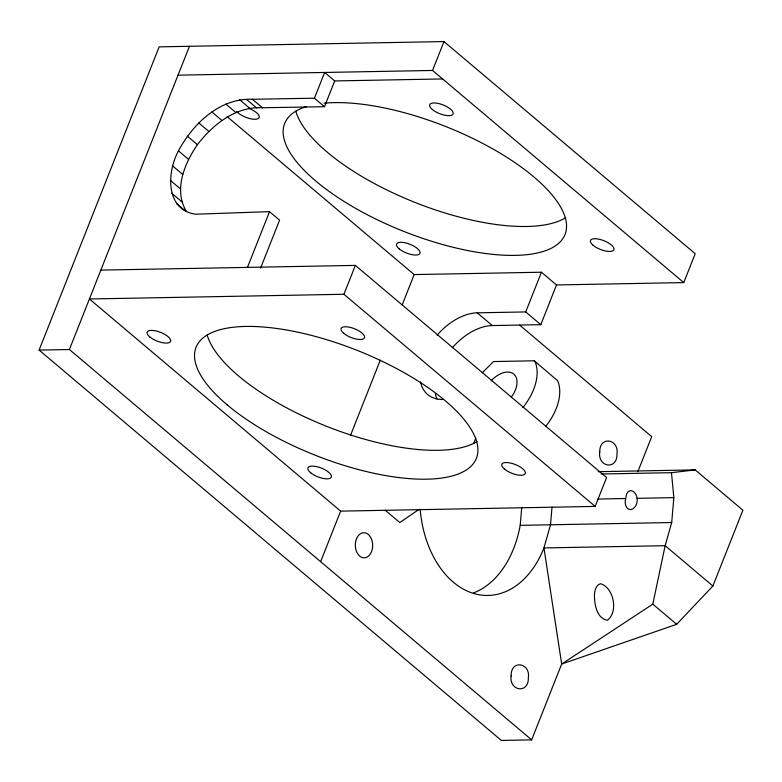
<?xml version="1.0" encoding="UTF-8"?>
<svg xmlns="http://www.w3.org/2000/svg" width="782" height="782" viewBox="0 0 782 782"><rect width="100%" height="100%" fill="white"/><g stroke="black" fill="none" stroke-linecap="round" stroke-linejoin="round"><path stroke-width="1.17" d="M625.668 498.535L626.695 493.716L628.445 491.409L630.683 490.568L633.078 491.331C638.786 495.524 638.513 504.869 632.833 508.926L630.458 509.649L628.2 509.014C625.131 506.56 624.623 502.122 625.668 498.535L597.683 499.053M473.491 592.922A96.313 66.47 88.9 0 0 520.196 525.348L521.741 507.567M552.033 507L550.499 524.79L543.959 547.938L561.672 664.055L531.662 739.86L501.36 740.427L39.1 350.082L159.157 46.852L443.981 41.573L695.208 253.72L683.771 282.595L556.51 284.951L541.437 272.224L414.177 274.58L227.151 116.655M598.21 471.683L695.169 469.884L742.9 510.196L712.891 586.001L676.674 624.3L561.672 664.055L652.804 604.144L665.159 545.699L671.699 522.542L673.849 497.645L671.474 472.69L601.182 474M260.602 268.07L279.575 220.143L269.526 211.658L195.549 214.209C164.963 209.635 166.986 171.796 178.462 150.867C192.9 123.82 219.713 97.994 252.312 99.275L314.442 98.209L324.491 106.694L334.696 80.937L442.592 78.943M186.175 211.023C173.526 189.596 184.63 163.35 197.406 144.68C212.812 124.621 235.714 106.225 262.371 107.76L324.491 106.694M39.1 350.082L69.403 349.525L189.459 46.285M247.464 267.385L269.526 211.658M314.442 98.209L324.647 72.452L334.696 80.937M343.924 294.267L355.36 265.391L606.588 477.528L595.161 506.413L340.639 511.125L89.412 298.988L343.924 294.267L595.161 506.413M178.022 75.17L432.544 70.458L443.981 41.573M350.395 435.672L380.296 360.16M402.144 304.98L414.177 274.58M320.63 561.662L340.639 511.125M473.609 443.55L475.837 437.93M437.177 335.077A50.253 31.114 -49.8 0 1 477.235 312.829L525.719 311.93L541.437 272.224M452.25 347.804A50.253 31.114 -49.8 0 1 492.308 325.556L540.792 324.667L556.51 284.951M637.829 471.702L651.719 436.63L519.707 325.156M482.318 372.711L493.54 361.548L534.282 360.795L557.576 380.668A46.06 28.523 -49.8 0 1 545.484 426.63M418.869 509.473L399.807 522.552L385.331 510.333M671.474 472.69L695.169 469.884M100.849 270.103L355.36 265.391M637.193 498.32L673.849 497.645M520.196 525.348L671.699 522.542M432.544 70.458L683.771 282.595M525.719 311.93L540.792 324.667M252.312 99.275L262.635 107.838M246.604 99.47L256.652 107.955M239.585 99.705L249.634 108.199M477.235 312.829L492.308 325.556M225.783 104.035L235.832 112.52M211.854 111.953L221.902 120.438M198.745 122.921L208.794 131.405M187.357 136.195L197.406 144.68M712.891 586.001L665.159 545.699L543.959 547.938A96.313 66.47 88.9 0 1 473.002 593.264A96.313 66.47 88.9 0 1 420.159 509.18M178.462 150.867L188.511 159.352M172.666 165.94L182.714 174.425M170.359 180.388L180.407 188.873M171.708 193.222L181.756 201.707M652.804 604.144L676.674 624.3M176.615 203.574L185.745 211.287M69.403 349.525L531.662 739.86M534.282 360.795L534.966 361.577A46.06 28.523 -49.8 0 1 522.875 407.539M491.184 380.814A20.938 12.962 -49.8 0 1 513.588 373.933A20.938 12.962 -49.8 0 1 511.477 396.836M565.65 217.709A150.75 56.47 21.6 0 1 415.897 202.782A150.75 56.47 21.6 0 1 295.801 111.21M477.03 441.527A150.75 56.47 21.6 0 1 327.287 426.601A150.75 56.47 21.6 0 1 207.181 335.028M248.588 108.287A12.561 4.702 21.6 0 1 257.122 119.011A12.561 4.702 21.6 0 1 236.75 111.415M324.002 103.204A150.75 56.47 21.6 0 1 558.749 203.946A150.75 56.47 21.6 0 1 407.09 232.694A150.75 56.47 21.6 0 1 306.642 106.489M442.935 399.465A50.253 31.114 -49.8 0 1 420.54 381.929M436.903 398.986A50.253 31.114 -49.8 0 1 435.398 393.493M594.457 594.203C594.281 603.538 596.383 618.288 607.34 620.253C618.66 612.267 613.723 587.145 600.381 583.714C595.992 585.063 594.955 590.224 594.457 594.203M511.145 675.883C508.838 691.053 528.818 694.308 528.349 677.75C530.655 662.589 510.675 659.334 511.145 675.883M599.765 452.064C597.448 467.235 617.438 470.49 616.959 453.941C619.276 438.77 599.286 435.515 599.765 452.064M356.445 538.925A12.561 8.67 88.9 0 0 364.041 557.849A12.561 8.67 88.9 0 0 371.47 539.091A12.561 8.67 88.9 0 0 356.445 538.925M310.689 472.758A12.561 4.702 21.6 0 0 330.796 477.861A12.561 4.702 21.6 0 0 317.492 466.844A12.561 4.702 21.6 0 0 310.689 472.758M149.782 336.886A12.561 4.702 21.6 0 0 169.938 342.145A12.561 4.702 21.6 0 0 156.889 331.128A12.561 4.702 21.6 0 0 149.782 336.886M343.699 333.298A12.561 4.702 21.6 0 0 363.865 338.557A12.561 4.702 21.6 0 0 350.805 327.531A12.561 4.702 21.6 0 0 343.699 333.298M504.488 469.073A12.561 4.702 21.6 0 0 524.644 474.332A12.561 4.702 21.6 0 0 511.594 463.306A12.561 4.702 21.6 0 0 504.488 469.073M227.142 404.832A150.75 56.47 21.6 0 0 469.092 467.939A150.75 56.47 21.6 0 0 312.438 335.664A150.75 56.47 21.6 0 0 227.142 404.832M399.309 248.95A12.561 4.702 21.6 0 0 419.406 254.052A12.561 4.702 21.6 0 0 406.102 243.036A12.561 4.702 21.6 0 0 399.309 248.95M432.319 109.48A12.561 4.702 21.6 0 0 452.475 114.739A12.561 4.702 21.6 0 0 439.425 103.723A12.561 4.702 21.6 0 0 432.319 109.48M593.098 245.255A12.561 4.702 21.6 0 0 613.264 250.514A12.561 4.702 21.6 0 0 600.205 239.488A12.561 4.702 21.6 0 0 593.098 245.255"/></g></svg>
